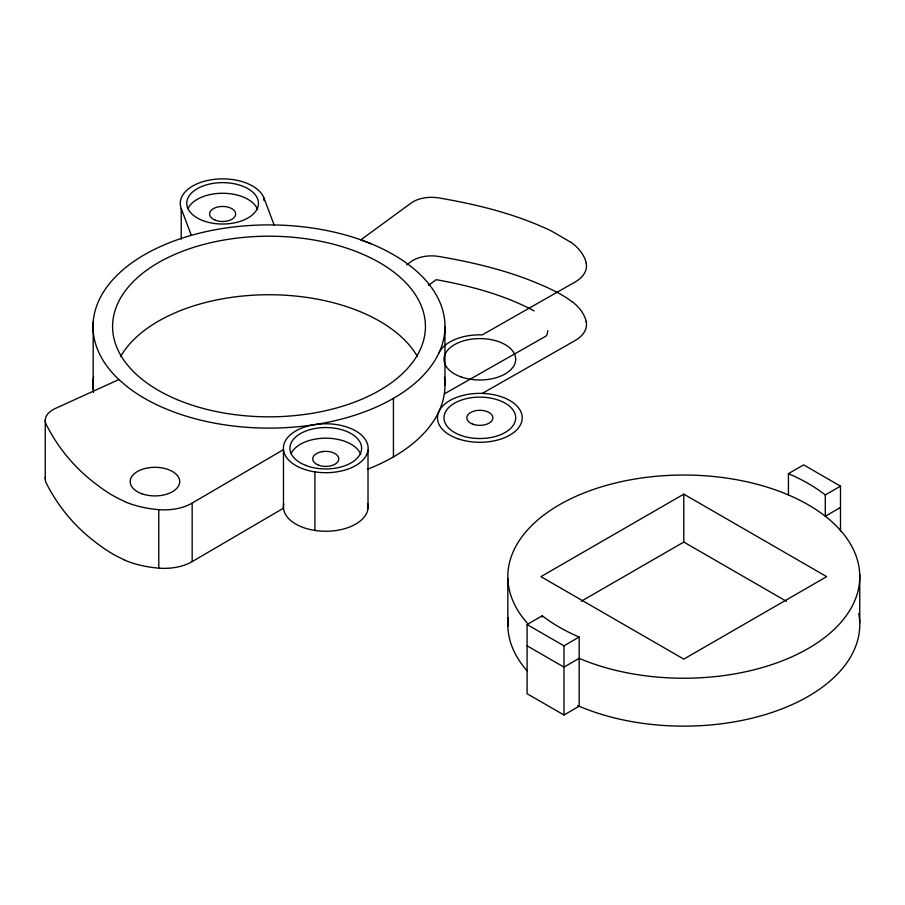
<?xml version="1.0" encoding="UTF-8"?>
<svg xmlns="http://www.w3.org/2000/svg" width="905" height="905" viewBox="0 0 905 905"><rect width="100%" height="100%" fill="white"/><g stroke="black" fill="none" stroke-linecap="round" stroke-linejoin="round"><path stroke-width="1.36" d="M547.83 330.563L547.31 333.628A22.772 13.145 0 0 1 546.937 334.658A12.297 7.104 0 0 1 546.394 335.642M406.639 264.871L411.108 261.602A26.064 15.046 0 0 1 439.14 256.522C474.378 262.552 509.447 270.934 542.287 285.358A187.584 108.306 0 0 1 560.003 293.921L563.555 295.992A115.659 66.778 0 0 1 566.507 297.824L572.028 301.704M428.472 285.358L436.255 279.656C469.989 285.844 503.78 294.634 534.154 310.935M124.505 501.562A74.934 43.259 0 0 0 158.782 509.651A39.107 22.58 0 0 0 192.165 503.09L283.469 449.649L283.469 508.191L192.165 561.632A39.107 22.58 0 0 1 158.794 568.125A74.934 43.259 0 0 1 124.505 560.105M683.795 494.153L540.919 576.643L683.795 659.123L826.672 576.643L683.795 494.153L683.795 542.05L786.377 601.271M527.095 624.529L542.299 615.762A175.989 101.609 0 0 0 579.166 637.041L579.166 706.228L563.962 715.007L527.095 693.716L527.095 624.529L563.962 645.819L579.166 637.041M788.425 494.945L788.425 473.654L803.629 464.876L840.496 486.166L840.496 531.405M581.214 601.271L683.795 542.05M788.425 473.654A175.989 101.609 0 0 1 825.292 494.945L840.496 486.166M840.496 507.456L825.292 516.235L825.292 494.945M444.321 393.879L545.828 336.185M482.275 393.415L574.845 340.699A39.107 22.58 0 0 0 586.089 321.433M118.883 379.546L125.648 385.451A175.989 101.609 0 0 0 427.341 370.858A175.989 101.609 0 0 0 260.414 225.028A175.989 101.609 0 0 0 118.883 379.546L55.171 408.562A26.064 15.046 0 0 0 46.37 424.739C58.112 448.167 75.33 468.62 96.326 484.288A187.584 108.306 0 0 0 111.145 494.526L114.743 496.574A115.659 66.778 0 0 0 117.91 498.282L124.63 501.461M322.372 451.618L322.995 451.527M371.084 243.75L360.846 239.848L411.108 203.059A26.064 15.046 0 0 1 439.14 197.98C474.378 203.998 509.436 212.415 542.287 226.816A210.876 121.745 0 0 1 551.168 230.854L570.965 242.359M124.63 560.003L117.91 556.813A115.659 66.778 0 0 1 114.743 555.116L111.179 553.046A187.584 108.306 0 0 1 96.36 542.819C75.319 527.208 58.135 506.687 46.37 483.281A26.064 15.046 0 0 1 45.544 476.664M527.095 645.819L563.962 667.109L579.166 658.331A175.989 101.609 0 0 0 853.811 602.866A175.989 101.609 0 0 0 663.693 475.702A175.989 101.609 0 0 0 528.531 624.461M181.215 239.192L181.215 208.523A42.365 24.458 0 0 1 213.614 179.428A42.365 24.458 0 0 1 264.011 198.127L274.113 224.949M181.215 208.523L191.317 235.345M859.75 574.765L859.75 622.663M563.962 645.819L563.962 715.007M542.299 615.762L542.299 617.086M507.841 578.51L507.841 626.407M444.977 326.513L444.977 385.055M393.437 398.358L393.437 456.901M368.007 450.113A42.365 24.458 0 0 1 301.84 468.428A42.365 24.458 0 0 1 307.44 426.187A42.365 24.458 0 0 1 368.007 450.113L368.007 508.644M314.895 471.878L314.895 530.421M264.011 198.127L264.011 200.571M192.165 503.09L192.165 561.632M158.794 509.583L158.794 568.125M93.192 321.886L93.17 389.263M45.25 420.406L45.25 478.949M572.198 301.625A74.934 43.259 0 0 1 586.202 321.422M438.925 352.927A42.365 24.458 0 0 1 482.275 334.873L574.845 282.156A39.107 22.58 0 0 0 586.089 262.891M571.134 242.291A75.273 43.451 0 0 1 586.236 262.88M444.457 377.181A175.989 101.609 0 0 1 367.385 469.299M93.475 392.419A175.989 101.609 0 0 1 93.611 376.718M120.512 356.638A156.429 90.319 0 0 1 268.943 294.736A156.429 90.319 0 0 1 417.454 356.581M858.743 613.556A175.989 101.609 0 0 1 770.608 712.914A175.989 101.609 0 0 1 577.662 705.583M527.468 671.205A175.989 101.609 0 0 1 508.225 617.606M367.837 503.915A42.365 24.458 0 0 1 325.619 531.246A42.365 24.458 0 0 1 283.729 503.734M291.116 453.575A35.849 20.702 0 0 1 326.513 438.19A35.849 20.702 0 0 1 360.767 454.412M188.002 208.591A35.849 20.702 0 0 1 223.49 193.274A35.849 20.702 0 0 1 257.642 209.575M457.704 438.687A42.365 24.458 0 0 0 522.196 418.472A42.365 24.458 0 0 0 459.627 396.333A42.365 24.458 0 0 0 457.704 438.687M461.109 435.475A35.849 20.702 0 0 0 515.68 418.37A35.849 20.702 0 0 0 462.738 399.637A35.849 20.702 0 0 0 461.109 435.475M472.534 424.06A13.032 7.523 0 0 0 492.84 418.37A13.032 7.523 0 0 0 474.141 411.062A13.032 7.523 0 0 0 472.534 424.06M461.109 376.933A35.849 20.702 0 0 0 515.68 359.828A35.849 20.702 0 0 0 462.738 341.094A35.849 20.702 0 0 0 461.109 376.933M141.904 493.768A24.763 14.299 0 0 0 179.688 482.048A24.763 14.299 0 0 0 143.216 469.016A24.763 14.299 0 0 0 141.904 493.768M177.21 399.648A156.429 90.319 0 0 0 424.592 335.846A156.429 90.319 0 0 0 205.186 244.056A156.429 90.319 0 0 0 177.21 399.648M318.537 465.147A13.032 7.523 0 0 0 338.775 459.367A13.032 7.523 0 0 0 319.997 452.138A13.032 7.523 0 0 0 318.537 465.147M305.528 465.328A35.849 20.702 0 0 0 361.514 449.819A35.849 20.702 0 0 0 310.268 429.581A35.849 20.702 0 0 0 305.528 465.328M215.379 220.232A13.032 7.523 0 0 0 235.617 214.462A13.032 7.523 0 0 0 216.838 207.222A13.032 7.523 0 0 0 215.379 220.232M202.72 220.549A35.849 20.702 0 0 0 258.389 204.666A35.849 20.702 0 0 0 206.736 184.767A35.849 20.702 0 0 0 202.72 220.549"/></g></svg>
